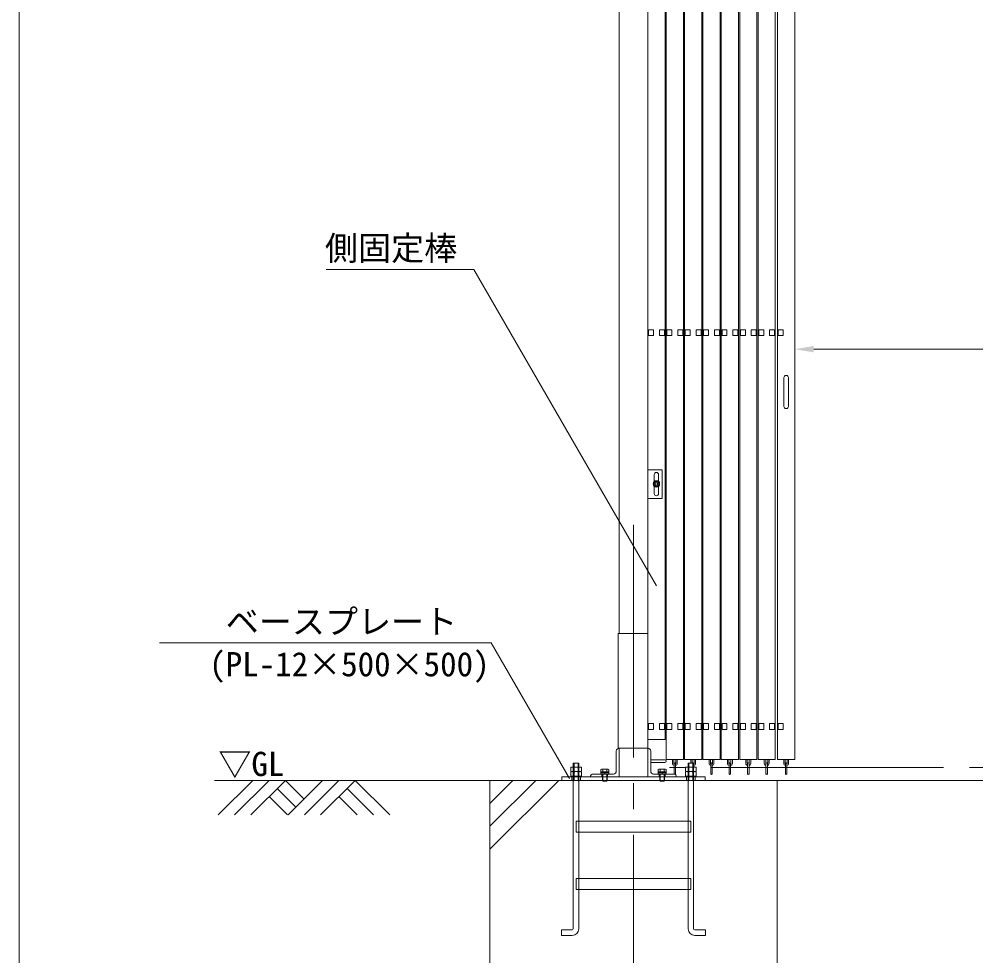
# Model space of a CAD drawing. Units: millimetres, scale not verified. Extents: x 2437 to 26587, y -17325 to 17325.
# Drawn here: x 2437 to 5770, y -13956 to -10694 of the extents above; entities that cross this region are included whole.
import ezdxf
from ezdxf.enums import TextEntityAlignment as Align

# ---------------------------------------------------------------- set-up
doc = ezdxf.new("R2010")
doc.units = ezdxf.units.MM
doc.header["$LTSCALE"] = 90
for name, pattern in [('CHAIN2', [12, 9, -1, 1, -1]), ('DASHED1', [1.8, 1.2, -0.6]), ('DOUBLE_CHAIN2', [12.8, 9, -1, 0.6, -0.6, 0.6, -1])]:
    doc.linetypes.add(name, pattern=pattern)
for name, color, linetype, lineweight in [('0-4_ﾊﾝﾄﾞﾙ', 7, 'Continuous', 18), ('0-5_ﾍﾞｰｽﾗｲﾝ', 5, 'Continuous', 18), ('0-6_ﾎﾞﾙﾄ類', 2, 'Continuous', 18), ('0-8_ﾜｲﾔｰﾛｰﾌﾟ', 7, 'DOUBLE_CHAIN2', 18), ('0-9_基礎工事用PCA大', 7, 'Continuous', 18), ('0-A_図面枠', 7, 'Continuous', 18), ('0-B_寸法', 3, 'Continuous', 18), ('0-C_側固定棒', 7, 'Continuous', 18), ('1-0_中央走行棒', 7, 'Continuous', 18), ('1-2_中央走行棒左', 7, 'Continuous', 18), ('1-4_通芯', 1, 'CHAIN2', 18), ('1-8_標準柱', 7, 'Continuous', 18), ('1-9_文字', 7, 'Continuous', 18)]:
    doc.layers.add(name, color=color, linetype=linetype, lineweight=lineweight)
doc.styles.add('ＭＳ ゴシック', font='')
doc.styles.get('ＭＳ ゴシック').set_extended_font_data('MS Gothic')

msp = doc.modelspace()

# ---------------------------------------------------------------- linework, layer by layer
at = {"layer": '0-4_ﾊﾝﾄﾞﾙ'}
for p, q in [((5100.88, -11942.44), (5100.88, -12042.44)), ((5116.88, -11942.44), (5116.88, -12042.44))]:
    msp.add_line(p, q, dxfattribs=at)
for centre, start, end in [((5108.88, -11942.44), 0, 180), ((5108.88, -12042.44), 180, 0)]:
    msp.add_arc(centre, 8, start, end, dxfattribs=at)
at = {"layer": '0-5_ﾍﾞｰｽﾗｲﾝ'}
msp.add_line((3116.88, -13345), (17776.88, -13345), dxfattribs=at)
at = {"layer": '0-6_ﾎﾞﾙﾄ類'}
for p, q in [((4367.36, -13312.97), (4367.36, -13298.4)), ((4367.36, -13315.83), (4367.36, -13330.4)), ((4386.4, -13312.97), (4386.4, -13298.4)), ((4386.4, -13315.83), (4386.4, -13330.4)), ((4465.04, -13306), (4463.22, -13307.06)), ((4463.22, -13307.06), (4463.22, -13315.8)), ((4463.22, -13315.8), (4490.55, -13315.8)), ((4465.04, -13306), (4488.71, -13306)), ((4465.64, -13316), (4488.13, -13316)), ((4468.88, -13345), (4468.88, -13323)), ((4470.05, -13307.06), (4470.05, -13315.8)), ((4470.11, -13347.8), (4470.11, -13323)), ((4475.68, -13319), (4476.75, -13323)), ((4477.01, -13319), (4478.08, -13323)), ((4483.71, -13307.06), (4483.71, -13315.8)), ((4484.88, -13345), (4484.88, -13323)), ((4488.71, -13306), (4490.55, -13307.06)), ((4490.55, -13307.06), (4490.55, -13315.8)), ((4665.04, -13306), (4663.22, -13307.06)), ((4663.22, -13307.06), (4663.22, -13315.8)), ((4663.22, -13315.8), (4690.55, -13315.8)), ((4665.04, -13306), (4688.71, -13306)), ((4665.64, -13316), (4688.13, -13316)), ((4668.88, -13345), (4668.88, -13323)), ((4670.05, -13307.06), (4670.05, -13315.8)), ((4670.11, -13347.8), (4670.11, -13323)), ((4675.68, -13319), (4676.76, -13323)), ((4677, -13319), (4678.07, -13323)), ((4683.72, -13307.06), (4683.72, -13315.8)), ((4684.88, -13345), (4684.88, -13323)), ((4688.71, -13306), (4690.55, -13307.06)), ((4690.55, -13307.06), (4690.55, -13315.8)), ((4767.35, -13312.97), (4767.35, -13298.4)), ((4767.35, -13315.83), (4767.35, -13330.4)), ((4786.41, -13312.97), (4786.41, -13298.4)), ((4786.41, -13315.83), (4786.41, -13330.4)), ((4468.88, -13345), (4470.11, -13347.8)), ((4668.88, -13345), (4670.11, -13347.8))]:
    msp.add_line(p, q, dxfattribs=at)
for points in [[(4651.97, -12303.94), (4647.07, -12312.44), (4651.97, -12320.94), (4661.78, -12320.94), (4666.7, -12312.44), (4661.78, -12303.94)], [(4358.4, -13312.97), (4358.4, -13298.4), (4395.36, -13298.4), (4395.36, -13312.97), (4392.88, -13314.4), (4360.88, -13314.4)], [(4358.4, -13315.83), (4358.4, -13330.4), (4395.36, -13330.4), (4395.36, -13315.83), (4392.88, -13314.4), (4360.88, -13314.4)], [(4358.88, -13330.4), (4394.88, -13330.4), (4394.88, -13333), (4358.88, -13333)], [(4490.88, -13316), (4490.88, -13319), (4462.88, -13319), (4462.88, -13316)], [(4462.88, -13319), (4490.88, -13319), (4490.88, -13323), (4462.88, -13323)], [(4690.88, -13316), (4690.88, -13319), (4662.88, -13319), (4662.88, -13316)], [(4662.88, -13319), (4690.88, -13319), (4690.88, -13323), (4662.88, -13323)], [(4758.41, -13312.97), (4758.41, -13298.4), (4795.35, -13298.4), (4795.35, -13312.97), (4792.88, -13314.4), (4760.88, -13314.4)], [(4758.41, -13315.83), (4758.41, -13330.4), (4795.35, -13330.4), (4795.35, -13315.83), (4792.88, -13314.4), (4760.88, -13314.4)], [(4758.88, -13330.4), (4794.88, -13330.4), (4794.88, -13333), (4758.88, -13333)]]:
    msp.add_lwpolyline(points, close=True, dxfattribs=at)
for points in [[(4470.11, -13347.8), (4483.66, -13347.8), (4483.66, -13323)], [(4670.11, -13347.8), (4683.65, -13347.8), (4683.65, -13323)], [(4468.88, -13345), (4484.88, -13345), (4483.66, -13347.8)], [(4668.88, -13345), (4684.88, -13345), (4683.65, -13347.8)]]:
    msp.add_lwpolyline(points, dxfattribs=at)
for radius in [11, 8.5, 4.76, 4.22]:
    msp.add_circle((4656.88, -12312.44), radius, dxfattribs=at)
for centre, radius, start, end in [((4656.88, -12312.44), 8.9, 132.757, 167.243), ((4656.88, -12312.44), 8.9, 192.757, 227.243), ((4656.88, -12312.44), 8.9, 72.757, 107.243), ((4656.88, -12312.44), 8.9, 252.757, 287.243), ((4656.88, -12312.44), 8.9, 12.757, 47.243), ((4656.88, -12312.44), 8.9, 312.757, 347.243), ((4362.88, -13305.22), 8.96, 240, 300), ((4362.88, -13323.58), 8.96, 60, 120), ((4376.88, -13281.95), 32.45, 252.932, 287.068), ((4376.88, -13346.86), 32.45, 72.932, 107.068), ((4390.88, -13305.23), 8.95, 239.975, 300.025), ((4390.88, -13323.57), 8.95, 59.975, 120.025), ((4466.63, -13312.05), 6.05, 55.616, 124.384), ((4465.64, -13315.8), 0.198, 180, 270), ((4476.88, -13328.61), 22.62, 72.412, 107.588), ((4487.13, -13312.05), 6.05, 55.616, 124.384), ((4488.13, -13315.8), 0.198, 270, 0), ((4666.64, -13312.05), 6.05, 55.616, 124.384), ((4665.64, -13315.8), 0.198, 180, 270), ((4676.88, -13328.61), 22.62, 72.412, 107.588), ((4687.13, -13312.05), 6.05, 55.616, 124.384), ((4688.13, -13315.8), 0.198, 270, 0), ((4762.88, -13305.22), 8.96, 240, 300), ((4762.88, -13323.58), 8.96, 60, 120), ((4776.89, -13281.95), 32.45, 252.932, 287.068), ((4776.89, -13346.86), 32.45, 72.932, 107.068), ((4790.88, -13305.23), 8.95, 239.975, 300.025), ((4790.88, -13323.57), 8.95, 59.975, 120.025)]:
    msp.add_arc(centre, radius, start, end, dxfattribs=at)
at = {"layer": '0-8_ﾜｲﾔｰﾛｰﾌﾟ'}
msp.add_line((17176.88, -13300), (4676.88, -13300), dxfattribs=at)
at = {"layer": '0-9_基礎工事用PCA大'}
for p, q in [((4076.88, -13585), (4316.88, -13345)), ((4076.88, -13505), (4236.88, -13345)), ((4076.88, -13425), (4156.88, -13345)), ((4386.4, -13525), (4386.4, -13687)), ((4767.35, -13525), (4767.35, -13687)), ((4386.4, -13725), (4386.4, -13862)), ((4767.35, -13725), (4767.35, -13862))]:
    msp.add_line(p, q, dxfattribs=at)
at = {"layer": '0-9_基礎工事用PCA大', "color": 4, "linetype": 'DASHED1', "lineweight": 9}
for p, q in [((4362.18, -13333), (4362.18, -13345)), ((4391.88, -13333), (4391.88, -13345)), ((4468.88, -13333), (4468.88, -13345)), ((4484.88, -13333), (4484.88, -13345)), ((4668.88, -13333), (4668.88, -13345)), ((4684.88, -13333), (4684.88, -13345)), ((4761.88, -13333), (4761.88, -13345)), ((4791.88, -13333), (4791.88, -13345)), ((4386.4, -13487), (4386.4, -13525)), ((4767.35, -13487), (4767.35, -13525)), ((4386.4, -13687), (4386.4, -13725)), ((4767.35, -13687), (4767.35, -13725))]:
    msp.add_line(p, q, dxfattribs=at)
at = {"layer": '0-9_基礎工事用PCA大'}
for points in [[(4367.36, -13861.95), (4367.36, -13285), (4386.4, -13285), (4386.4, -13487)], [(4367.36, -13347.5), (4369.85, -13345), (4369.85, -13285), (4383.91, -13285), (4383.91, -13345), (4386.4, -13347.5)], [(4786.41, -13861.95), (4786.41, -13285), (4767.35, -13285), (4767.35, -13487)], [(4786.41, -13347.5), (4783.9, -13345), (4783.9, -13285), (4769.86, -13285), (4769.86, -13345), (4767.35, -13347.5)], [(4363.41, -13885), (4326.41, -13885), (4326.41, -13865.95), (4363.35, -13865.95)], [(4790.36, -13885), (4827.36, -13885), (4827.36, -13865.95), (4790.4, -13865.95)]]:
    msp.add_lwpolyline(points, dxfattribs=at)
for points in [[(4076.88, -14345), (5076.88, -14345), (5076.88, -13345), (4076.88, -13345)], [(4326.88, -13345), (4826.88, -13345), (4826.88, -13333), (4326.88, -13333)], [(4376.88, -13487), (4776.88, -13487), (4776.88, -13525), (4376.88, -13525)], [(4376.88, -13687), (4776.88, -13687), (4776.88, -13725), (4376.88, -13725)]]:
    msp.add_lwpolyline(points, close=True, dxfattribs=at)
for centre, radius, start, end in [((4363.35, -13861.95), 4, 270, 0), ((4363.41, -13862), 23, 270, 0), ((4790.36, -13862), 23, 180, 270), ((4790.4, -13861.95), 4, 180, 270)]:
    msp.add_arc(centre, radius, start, end, dxfattribs=at)
at = {"layer": '0-A_図面枠'}
msp.add_lwpolyline([(2436.88, -675), (26586.88, -675), (26586.88, -17325), (2436.88, -17325)], close=True, dxfattribs=at)
at = {"layer": '0-B_寸法'}
for p, q in [((5138.88, -11402.8), (5138.88, -11844.4)), ((5204.88, -11843.4), (16632.88, -11843.4))]:
    msp.add_line(p, q, dxfattribs=at)
at = {"layer": '0-B_寸法', "color": 91}
msp.add_solid([(5204.88, -11832.4), (5138.88, -11843.4), (5204.88, -11854.4)], dxfattribs=at)
at = {"layer": '0-C_側固定棒'}
for points in [[(4686.88, -13147.44), (4686.88, -9532.44), (4626.88, -9532.44), (4626.88, -13202.44), (4686.88, -13202.44)], [(4629.23, -11795.94), (4646.53, -11795.94), (4646.53, -11775.94), (4629.23, -11775.94)], [(4667.23, -11795.94), (4684.53, -11795.94), (4684.53, -11775.94), (4667.23, -11775.94)], [(4629.23, -13167.44), (4646.53, -13167.44), (4646.53, -13147.44), (4629.23, -13147.44)], [(4667.23, -13167.44), (4684.53, -13167.44), (4684.53, -13147.44), (4667.23, -13147.44)]]:
    msp.add_lwpolyline(points, close=True, dxfattribs=at)
at = {"layer": '1-0_中央走行棒'}
for p, q in [((4712.33, -13285.54), (4712.33, -13272.44)), ((4717.33, -13285.54), (4717.33, -13272.44)), ((4718.38, -13286.94), (4718.38, -13321.94)), ((4723.38, -13321.94), (4723.38, -13286.94)), ((4724.32, -13272.44), (4724.32, -13285.54)), ((4729.33, -13272.44), (4729.33, -13285.54)), ((4776.33, -13285), (4776.33, -13272.44)), ((4781.33, -13285), (4781.33, -13272.44)), ((4787.38, -13298.4), (4787.38, -13286.94)), ((4788.33, -13272.44), (4788.33, -13285.54)), ((4793.33, -13272.44), (4793.33, -13285.54)), ((4840.33, -13285.54), (4840.33, -13272.44)), ((4845.33, -13285.54), (4845.33, -13272.44)), ((4846.38, -13286.94), (4846.38, -13321.94)), ((4851.38, -13321.94), (4851.38, -13286.94)), ((4852.33, -13272.44), (4852.33, -13285.54)), ((4857.33, -13272.44), (4857.33, -13285.54)), ((4904.32, -13285.54), (4904.32, -13272.44)), ((4909.33, -13285.54), (4909.33, -13272.44)), ((4910.38, -13286.94), (4910.38, -13321.94)), ((4915.38, -13321.94), (4915.38, -13286.94)), ((4916.33, -13272.44), (4916.33, -13285.54)), ((4921.33, -13272.44), (4921.33, -13285.54)), ((4968.33, -13285.54), (4968.33, -13272.44)), ((4973.33, -13285.54), (4973.33, -13272.44)), ((4974.38, -13286.94), (4974.38, -13321.94)), ((4979.38, -13321.94), (4979.38, -13286.94)), ((4980.33, -13272.44), (4980.33, -13285.54)), ((4985.32, -13272.44), (4985.32, -13285.54)), ((5032.33, -13285.54), (5032.33, -13272.44)), ((5037.33, -13285.54), (5037.33, -13272.44)), ((5038.38, -13286.94), (5038.38, -13321.94)), ((5043.38, -13321.94), (5043.38, -13286.94)), ((5044.33, -13272.44), (5044.33, -13285.54)), ((5049.33, -13272.44), (5049.33, -13285.54))]:
    msp.add_line(p, q, dxfattribs=at)
for points in [[(4754.88, -9105), (4754.88, -13272.44), (4814.88, -13272.44), (4814.88, -9052.44), (4809.88, -9052.44)], [(4823.88, -9052.44), (4818.88, -9052.44), (4818.88, -13272.44), (4878.88, -13272.44), (4878.88, -9052.44), (4873.88, -9052.44)], [(4887.88, -9052.44), (4882.88, -9052.44), (4882.88, -13272.44), (4942.88, -13272.44), (4942.88, -9052.44), (4937.88, -9052.44)], [(4951.88, -9052.44), (4946.88, -9052.44), (4946.88, -13272.44), (5006.88, -13272.44), (5006.88, -9052.44), (5001.88, -9052.44)], [(5015.88, -9052.44), (5010.88, -9052.44), (5010.88, -13272.44), (5070.88, -13272.44), (5070.88, -9052.44), (5065.88, -9052.44)], [(4690.88, -9358.98), (4690.88, -13272.44), (4750.88, -13272.44), (4750.88, -9109)]]:
    msp.add_lwpolyline(points, dxfattribs=at)
for points in [[(4693.23, -11795.94), (4710.53, -11795.94), (4710.53, -11775.94), (4693.23, -11775.94)], [(4731.23, -11795.94), (4748.53, -11795.94), (4748.53, -11775.94), (4731.23, -11775.94)], [(4757.23, -11795.94), (4774.53, -11795.94), (4774.53, -11775.94), (4757.23, -11775.94)], [(4795.23, -11795.94), (4812.53, -11795.94), (4812.53, -11775.94), (4795.23, -11775.94)], [(4821.23, -11795.94), (4838.53, -11795.94), (4838.53, -11775.94), (4821.23, -11775.94)], [(4859.23, -11795.94), (4876.53, -11795.94), (4876.53, -11775.94), (4859.23, -11775.94)], [(4885.23, -11795.94), (4902.53, -11795.94), (4902.53, -11775.94), (4885.23, -11775.94)], [(4923.23, -11795.94), (4940.53, -11795.94), (4940.53, -11775.94), (4923.23, -11775.94)], [(4949.23, -11795.94), (4966.53, -11795.94), (4966.53, -11775.94), (4949.23, -11775.94)], [(4987.23, -11795.94), (5004.53, -11795.94), (5004.53, -11775.94), (4987.23, -11775.94)], [(5013.23, -11795.94), (5030.53, -11795.94), (5030.53, -11775.94), (5013.23, -11775.94)], [(5051.23, -11795.94), (5068.53, -11795.94), (5068.53, -11775.94), (5051.23, -11775.94)], [(4693.23, -13167.44), (4710.53, -13167.44), (4710.53, -13147.44), (4693.23, -13147.44)], [(4731.23, -13167.44), (4748.53, -13167.44), (4748.53, -13147.44), (4731.23, -13147.44)], [(4757.23, -13167.44), (4774.53, -13167.44), (4774.53, -13147.44), (4757.23, -13147.44)], [(4795.23, -13167.44), (4812.53, -13167.44), (4812.53, -13147.44), (4795.23, -13147.44)], [(4821.23, -13167.44), (4838.53, -13167.44), (4838.53, -13147.44), (4821.23, -13147.44)], [(4859.23, -13167.44), (4876.53, -13167.44), (4876.53, -13147.44), (4859.23, -13147.44)], [(4885.23, -13167.44), (4902.53, -13167.44), (4902.53, -13147.44), (4885.23, -13147.44)], [(4923.23, -13167.44), (4940.53, -13167.44), (4940.53, -13147.44), (4923.23, -13147.44)], [(4949.23, -13167.44), (4966.53, -13167.44), (4966.53, -13147.44), (4949.23, -13147.44)], [(4987.23, -13167.44), (5004.53, -13167.44), (5004.53, -13147.44), (4987.23, -13147.44)], [(5013.23, -13167.44), (5030.53, -13167.44), (5030.53, -13147.44), (5013.23, -13147.44)], [(5051.23, -13167.44), (5068.53, -13167.44), (5068.53, -13147.44), (5051.23, -13147.44)]]:
    msp.add_lwpolyline(points, close=True, dxfattribs=at)
for centre, radius, start, end in [((4720.83, -13285.54), 8.5, 180, 253.254), ((4720.83, -13285.54), 3.5, 180, 225.592), ((4720.88, -13286.94), 2.5, 0, 180), ((4720.83, -13285.54), 8.5, 287.463, 0), ((4720.83, -13285.54), 3.5, 316.787, 0), ((4784.88, -13286.94), 2.5, 0, 129.121), ((4784.83, -13285.54), 8.5, 287.463, 0), ((4784.83, -13285.54), 3.5, 316.787, 0), ((4848.83, -13285.54), 8.5, 180, 253.254), ((4848.83, -13285.54), 3.5, 180, 225.592), ((4848.88, -13286.94), 2.5, 0, 180), ((4848.83, -13285.54), 8.5, 287.463, 0), ((4848.83, -13285.54), 3.5, 316.787, 0), ((4912.83, -13285.54), 8.5, 180, 253.254), ((4912.83, -13285.54), 3.5, 180, 225.592), ((4912.88, -13286.94), 2.5, 0, 180), ((4912.83, -13285.54), 8.5, 287.463, 0), ((4912.83, -13285.54), 3.5, 316.787, 0), ((4976.83, -13285.54), 8.5, 180, 253.254), ((4976.83, -13285.54), 3.5, 180, 225.592), ((4976.88, -13286.94), 2.5, 0, 180), ((4976.83, -13285.54), 8.5, 287.463, 0), ((4976.83, -13285.54), 3.5, 316.787, 0), ((5040.83, -13285.54), 8.5, 180, 253.254), ((5040.83, -13285.54), 3.5, 180, 225.592), ((5040.88, -13286.94), 2.5, 0, 180), ((5040.83, -13285.54), 8.5, 287.463, 0), ((5040.83, -13285.54), 3.5, 316.787, 0), ((4720.88, -13321.94), 2.5, 180, 209.417), ((4720.88, -13321.94), 2.5, 290.818, 0), ((4848.88, -13321.94), 2.5, 180, 0), ((4912.88, -13321.94), 2.5, 180, 0), ((4976.88, -13321.94), 2.5, 180, 0), ((5040.88, -13321.94), 2.5, 180, 0)]:
    msp.add_arc(centre, radius, start, end, dxfattribs=at)
at = {"layer": '1-2_中央走行棒左'}
for p, q in [((5100.33, -13285.54), (5100.33, -13272.44)), ((5105.33, -13285.54), (5105.33, -13272.44)), ((5106.38, -13286.94), (5106.38, -13321.94)), ((5111.38, -13321.94), (5111.38, -13286.94)), ((5112.33, -13272.44), (5112.33, -13285.54)), ((5117.33, -13272.44), (5117.33, -13285.54))]:
    msp.add_line(p, q, dxfattribs=at)
msp.add_lwpolyline([(5083.88, -9052.44), (5078.88, -9052.44), (5078.88, -13272.44), (5138.88, -13272.44), (5138.88, -9052.44), (5133.88, -9052.44)], dxfattribs=at)
for points in [[(5098.53, -11795.94), (5081.23, -11795.94), (5081.23, -11775.94), (5098.53, -11775.94)], [(5098.53, -13167.44), (5081.23, -13167.44), (5081.23, -13147.44), (5098.53, -13147.44)]]:
    msp.add_lwpolyline(points, close=True, dxfattribs=at)
for centre, radius, start, end in [((5108.83, -13285.54), 8.5, 180, 253.254), ((5108.83, -13285.54), 3.5, 180, 225.592), ((5108.88, -13286.94), 2.5, 0, 180), ((5108.83, -13285.54), 8.5, 287.463, 0), ((5108.83, -13285.54), 3.5, 316.787, 0), ((5108.88, -13321.94), 2.5, 180, 0)]:
    msp.add_arc(centre, radius, start, end, dxfattribs=at)
at = {"layer": '1-4_通芯'}
msp.add_line((4576.88, -14345), (4576.88, -12433), dxfattribs=at)
at = {"layer": '1-8_標準柱'}
for p, q in [((4526.88, -12833), (4526.88, -9383)), ((4626.88, -12833), (4626.88, -9383)), ((4649.38, -12304.39), (4649.38, -12280)), ((4664.38, -12280), (4664.38, -12304.39)), ((4649.38, -12346), (4649.38, -12320.49)), ((4664.38, -12320.49), (4664.38, -12346)), ((4516.88, -13243), (4516.88, -13313)), ((4636.88, -13243), (4636.88, -13313)), ((4506.88, -13323), (4436.88, -13323)), ((4646.88, -13323), (4716.88, -13323)), ((4626.88, -13333), (4526.88, -13333))]:
    msp.add_line(p, q, dxfattribs=at)
at = {"layer": '1-8_標準柱', "color": 4, "linetype": 'DASHED1', "lineweight": 9}
for p, q in [((4466.88, -13323), (4466.88, -13333)), ((4486.88, -13323), (4486.88, -13333)), ((4666.88, -13323), (4666.88, -13333)), ((4686.88, -13323), (4686.88, -13333))]:
    msp.add_line(p, q, dxfattribs=at)
at = {"layer": '1-8_標準柱'}
for points in [[(4626.88, -12263), (4676.88, -12263), (4676.88, -12363), (4626.88, -12363)], [(4523.68, -12833), (4626.88, -12833), (4626.88, -13233), (4523.68, -13233)]]:
    msp.add_lwpolyline(points, close=True, dxfattribs=at)
for points in [[(4426.88, -13333), (4526.88, -13333), (4526.88, -13233)], [(4726.88, -13333), (4626.88, -13333), (4626.88, -13233)], [(4685.88, -13273), (4636.88, -13273), (4636.88, -13283), (4685.88, -13283)]]:
    msp.add_lwpolyline(points, dxfattribs=at)
for centre, radius, start, end in [((4656.88, -12280), 7.5, 0, 180), ((4656.88, -12346), 7.5, 180, 0), ((4526.88, -13243), 10, 90, 180), ((4626.88, -13243), 10, 0, 90), ((4685.88, -13278), 5, 270, 90), ((4436.88, -13333), 10, 90, 180), ((4506.88, -13313), 10, 270, 0), ((4646.88, -13313), 10, 180, 270), ((4716.88, -13333), 10, 0, 90)]:
    msp.add_arc(centre, radius, start, end, dxfattribs=at)
at = {"layer": '1-9_文字'}
for p, q in [((3506.71, -11565.44), (4020.8, -11565.44)), ((4021.24, -11565.44), (4020.8, -11565.44)), ((4657.24, -12667.02), (4021.24, -11565.44)), ((2926.12, -12866.2), (4080.95, -12866.2)), ((4081.38, -12866.2), (4080.95, -12866.2)), ((4354.35, -13339), (4081.38, -12866.2)), ((3250.97, -13345), (3130.69, -13465.28)), ((3307.67, -13345), (3187.39, -13465.28)), ((3364.37, -13345), (3244.09, -13465.28)), ((3364.37, -13345), (3429.17, -13409.8)), ((3493.97, -13345), (3373.69, -13465.28)), ((3550.67, -13345), (3430.39, -13465.28)), ((3607.37, -13345), (3487.09, -13465.28)), ((3607.37, -13345), (3727.65, -13465.28)), ((3336.02, -13373.35), (3400.82, -13438.15)), ((3579.02, -13373.35), (3670.95, -13465.28)), ((3307.67, -13401.7), (3371.25, -13465.28)), ((3550.67, -13401.7), (3614.25, -13465.28))]:
    msp.add_line(p, q, dxfattribs=at)

# ---------------------------------------------------------------- texts
at = {"layer": '1-9_文字', "style": 'ＭＳ ゴシック'}
for s, p in [('側固定棒', (3502.11, -11558.96)), ('\u3000\u3000ベースプレート\u3000\u3000\u3000', (2926.12, -12859.72)), ('(PL-12×500×500)', (3098.93, -13007.89)), ('▽GL', (3130.69, -13355.32))]:
    msp.add_text(s, height=84.46, dxfattribs=at).set_placement(p, align=Align.BOTTOM_LEFT)

doc.saveas('drawing.dxf')
